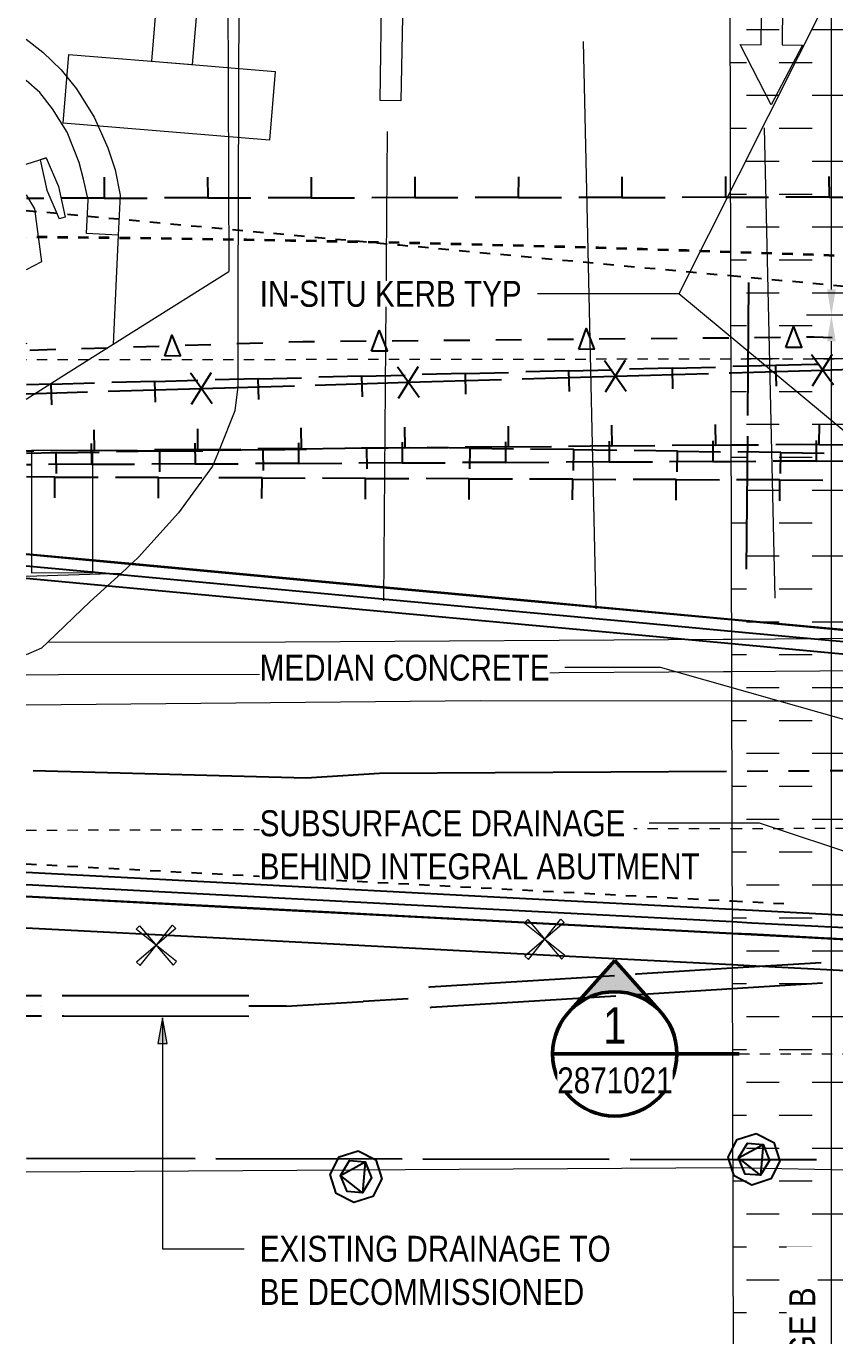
# Model space of a CAD drawing. Header units: metres. Extents: x 1 to 98, y 2 to 1697.
# Drawn here: x 8.29 to 16.1, y 1668.07 to 1680.71 of the extents above; entities that cross this region are included whole.
import ezdxf

# ---------------------------------------------------------------- set-up
doc = ezdxf.new("R2010")
doc.units = ezdxf.units.M
for name, pattern in [('ControlLine', [0.02, 0.0125, -0.0025, 0.0025, -0.0025]), ('Dot_Section Line', [0.02, 0, -0.02]), ('IMPORT-BDYS-Boundary _3_', [0.01, 0.009, -0.001]), ('IMPORT-FURN-WBeam _LHS_', [0.004, 0, 0, 0.004, 0]), ('IMPORT-LNMK-LaneLine3 _3__2_', [0.012, 0.003, -0.009]), ('IMPORT-LNMK-LineCont _3_', [0.004, 0.001, -0.003])]:
    doc.linetypes.add(name, pattern=pattern)
doc.layers.get('Defpoints').update_dxf_attribs({"color": 41})
for name, color, linetype, lineweight in [('D-BDGE', 7, 'Continuous', 13), ('D-BDGE-LINE', 7, 'Continuous', 9), ('D-ENHA-ANNO-TEXT', 7, 'Continuous', 9), ('D-ENHA-TEXT', 7, 'Continuous', 9), ('D-ENHA-TEXT-DIMS', 7, 'Continuous', 9)]:
    doc.layers.add(name, color=color, linetype=linetype, lineweight=lineweight)
doc.styles.add('Arial Narrow', font='ARIALN.TTF', dxfattribs={"height": 0.35})
doc.styles.add('Arial Narrow_3', font='ARIALN.TTF', dxfattribs={"height": 0.25})
doc.dimstyles.new('Dimension_Standard_O__mm_', dxfattribs={"dimscale": 0.3048, "dimtxt": 0.255858, "dimasz": 0.82021, "dimexe": 0.787402, "dimexo": 0.492126, "dimgap": 0.492126, "dimtad": 1, "dimdec": 0, "dimlfac": 1000, "dimzin": 0, "dimdsep": 46, "dimtxsty": 'Arial Narrow_3', "dimsah": 1, "dimcen": 0.09, "dimaunit": 1, "dimadec": 4, "dimazin": 0, "dimtfac": 1, "dimtdec": 4, "dimtix": 1, "dimtmove": 0, "dimatfit": 3, "dimfxl": 1, "dimtvp": 1, "dimtfill": 1, "dimtolj": 1, "dimtzin": 0, "dimlwd": 18, "dimlwe": 18, "dimarcsym": 2})
doc.dimstyles.new('Dimension_Standard_O__mm__1', dxfattribs={"dimscale": 0.3048, "dimtxt": 0.255858, "dimasz": 0.82021, "dimexe": 0.787402, "dimexo": 0.492126, "dimgap": 0.492126, "dimtad": 1, "dimdec": 0, "dimlfac": 1000, "dimzin": 0, "dimdsep": 46, "dimtxsty": 'Arial Narrow_3', "dimsah": 1, "dimcen": 0.09, "dimaunit": 1, "dimadec": 4, "dimazin": 0, "dimtfac": 1, "dimtdec": 4, "dimtix": 1, "dimtmove": 2, "dimatfit": 3, "dimfxl": 1, "dimtvp": 1, "dimtfill": 1, "dimtolj": 1, "dimtzin": 0, "dimlwd": 18, "dimlwe": 18, "dimarcsym": 2})

# ---------------------------------------------------------------- blocks, each defined once
blk = doc.blocks.new('T2DPAA-T2D-PWA-RW-M2D-000002_ControlLinesMinor_rvt-1-DRG-2871021 - GENERAL ARRANGEMENT PLAN')
at = {"layer": 'D-BDGE', "color": 150, "linetype": 'ControlLine', "lineweight": 35, "true_color": 0x0080ff}
for start, end in [(88.08469, 89.47632), (87.75704, 88.08469)]:
    blk.add_arc((565.271, 1398.69), 280, start, end, dxfattribs=at)
blk = doc.blocks.new('T2DPAA-T2D-PWA-SU-M2D-000003_250_dwg-40806560-DRG-2871021 - GENERAL ARRANGEMENT PLAN')
at = {"color": 41, "lineweight": 25, "true_color": 0xffd0a3}
for p, q in [((21.196, 1586.825), (21.611, 1586.86)), ((19.203, 1586.658), (19.618, 1586.693)), ((20.199, 1586.742), (20.246, 1586.746)), ((20.246, 1586.746), (20.615, 1586.777)), ((18.206, 1586.575), (18.622, 1586.61)), ((16.213, 1586.408), (16.629, 1586.443)), ((17.21, 1586.492), (17.625, 1586.526)), ((14.221, 1586.242), (14.636, 1586.276)), ((15.217, 1586.325), (15.632, 1586.36)), ((13.472, 1586.179), (13.639, 1586.193)), ((19.825, 1585.056), (19.411, 1585.011)), ((18.831, 1584.949), (18.416, 1584.904)), ((17.837, 1584.841), (17.422, 1584.796)), ((16.842, 1584.733), (16.428, 1584.688)), ((14.854, 1584.518), (14.44, 1584.473)), ((15.848, 1584.625), (15.434, 1584.581)), ((13.86, 1584.41), (13.62, 1584.384)), ((20.449, 1584.364), (20.714, 1584.388)), ((19.303, 1584.26), (19.718, 1584.298)), ((19.938, 1584.262), (19.522, 1584.234)), ((20.299, 1584.351), (20.449, 1584.364)), ((20.936, 1584.33), (20.52, 1584.302)), ((21.283, 1584.277), (21.698, 1584.313)), ((18.307, 1584.169), (18.722, 1584.207)), ((18.94, 1584.195), (18.524, 1584.166)), ((19.291, 1584.104), (19.706, 1584.14)), ((20.287, 1584.19), (20.462, 1584.206)), ((20.462, 1584.206), (20.702, 1584.227)), ((16.315, 1583.987), (16.73, 1584.025)), ((16.946, 1584.045), (16.531, 1584.004)), ((17.311, 1584.078), (17.726, 1584.116)), ((17.943, 1584.127), (17.527, 1584.099)), ((18.294, 1584.017), (18.71, 1584.053)), ((20.947, 1584.067), (20.531, 1584.034)), ((15.32, 1583.897), (15.735, 1583.934)), ((15.951, 1583.947), (15.536, 1583.907)), ((16.302, 1583.844), (16.717, 1583.88)), ((17.298, 1583.931), (17.713, 1583.967)), ((18.953, 1583.91), (18.538, 1583.877)), ((19.95, 1583.988), (19.535, 1583.956)), ((13.673, 1583.746), (13.743, 1583.753)), ((13.961, 1583.752), (13.675, 1583.724)), ((14.324, 1583.806), (14.739, 1583.844)), ((14.956, 1583.85), (14.541, 1583.809)), ((15.306, 1583.757), (15.721, 1583.793)), ((16.959, 1583.753), (16.544, 1583.721)), ((17.956, 1583.832), (17.541, 1583.799)), ((14.31, 1583.671), (14.725, 1583.707)), ((15.962, 1583.675), (15.547, 1583.642)), ((13.684, 1583.616), (13.729, 1583.62)), ((13.969, 1583.518), (13.693, 1583.497)), ((14.966, 1583.597), (14.55, 1583.564))]:
    blk.add_line(p, q, dxfattribs=at)
at = {"color": 151, "lineweight": 25, "true_color": 0xa3b9ff}
for p, q in [((20.49, 1585.941), (20.585, 1584.66)), ((20.6, 1584.461), (20.695, 1583.181)), ((21.032, 1577.494), (21.838, 1577.559)), ((20.044, 1577.414), (21.032, 1577.494)), ((18.05, 1577.253), (19.844, 1577.398)), ((16.057, 1577.092), (17.851, 1577.237)), ((14.234, 1576.944), (15.857, 1577.076))]:
    blk.add_line(p, q, dxfattribs=at)
at = {"color": 21, "lineweight": 25, "true_color": 0xdea3a3}
for p, q in [((20.094, 1585.372), (20.342, 1585.394)), ((20.591, 1585.417), (20.84, 1585.44)), ((19.098, 1585.28), (19.347, 1585.303)), ((19.596, 1585.326), (19.845, 1585.349)), ((17.604, 1585.144), (17.853, 1585.166)), ((18.102, 1585.189), (18.351, 1585.212)), ((18.6, 1585.235), (18.849, 1585.258)), ((16.608, 1585.053), (16.857, 1585.075)), ((17.106, 1585.098), (17.355, 1585.121)), ((20.375, 1585.057), (20.39, 1585.058)), ((15.117, 1584.89), (15.365, 1584.919)), ((15.614, 1584.947), (15.862, 1584.975)), ((14.123, 1584.777), (14.372, 1584.805)), ((14.62, 1584.834), (14.869, 1584.862)), ((13.627, 1584.72), (13.875, 1584.749)), ((13.625, 1584.298), (14.214, 1584.364))]:
    blk.add_line(p, q, dxfattribs=at)
at = {"color": 9, "lineweight": 25, "true_color": 0xd0d0a3}
for p, q in [((22.309, 1581.365), (21.661, 1581.308)), ((21.063, 1581.255), (20.864, 1581.238)), ((21.461, 1581.29), (21.262, 1581.273))]:
    blk.add_line(p, q, dxfattribs=at)
at = {"color": 9, "lineweight": 25, "true_color": 0xd0a3d0}
for p, q in [((21.727, 1579.456), (20.876, 1579.332)), ((21.742, 1579.359), (21.742, 1579.359)), ((21.756, 1579.261), (20.893, 1579.135)), ((19.763, 1579.07), (19.762, 1579.07)), ((16.612, 1578.613), (17.351, 1578.718)), ((17.783, 1578.781), (17.351, 1578.718)), ((16.612, 1578.613), (16.253, 1578.583)), ((14.252, 1578.519), (14.103, 1578.507)), ((14.268, 1578.323), (14.119, 1578.311)), ((14.26, 1578.421), (14.26, 1578.421))]:
    blk.add_line(p, q, dxfattribs=at)
at = {"color": 41, "lineweight": 25, "true_color": 0xffd0a3, "flags": 128}
for points in [[(20.183, 1586.941), (20.199, 1586.743), (20.199, 1586.742), (19.784, 1586.707)], [(21.179, 1587.024), (21.196, 1586.827), (21.196, 1586.825), (20.781, 1586.79)], [(19.186, 1586.858), (19.203, 1586.66), (19.203, 1586.658), (18.788, 1586.624)], [(17.193, 1586.691), (17.21, 1586.493), (17.21, 1586.492), (16.795, 1586.457)], [(18.19, 1586.774), (18.206, 1586.577), (18.206, 1586.575), (17.791, 1586.54)], [(16.197, 1586.608), (16.213, 1586.41), (16.213, 1586.408), (15.798, 1586.374)], [(14.204, 1586.441), (14.22, 1586.243), (14.221, 1586.242), (13.805, 1586.207)], [(15.2, 1586.524), (15.217, 1586.327), (15.217, 1586.325), (14.802, 1586.29)], [(21.233, 1585.208), (21.185, 1585.204), (20.819, 1585.164), (20.405, 1585.119)], [(20.84, 1584.965), (20.819, 1585.162), (20.819, 1585.164)], [(19.846, 1584.857), (19.825, 1585.055), (19.825, 1585.056), (20.239, 1585.101)], [(17.858, 1584.642), (17.837, 1584.839), (17.837, 1584.841), (18.251, 1584.886)], [(18.852, 1584.75), (18.831, 1584.947), (18.831, 1584.949), (19.245, 1584.993)], [(16.864, 1584.534), (16.843, 1584.732), (16.842, 1584.733), (17.257, 1584.778)], [(15.87, 1584.427), (15.848, 1584.624), (15.848, 1584.625), (16.263, 1584.67)], [(21.28, 1584.638), (21.295, 1584.44), (21.295, 1584.439)], [(14.876, 1584.319), (14.854, 1584.516), (14.854, 1584.518), (15.268, 1584.563)], [(20.281, 1584.55), (20.299, 1584.352), (20.299, 1584.351), (19.884, 1584.313)], [(13.882, 1584.211), (13.86, 1584.409), (13.86, 1584.41), (14.274, 1584.455)], [(19.285, 1584.459), (19.303, 1584.261), (19.303, 1584.26), (18.888, 1584.222)], [(20.27, 1584.39), (20.287, 1584.192), (20.287, 1584.19), (19.872, 1584.154)], [(21.266, 1584.476), (21.283, 1584.279), (21.283, 1584.277), (20.868, 1584.241)], [(20.88, 1584.404), (21.132, 1584.427), (21.295, 1584.439), (21.71, 1584.469)], [(17.293, 1584.277), (17.311, 1584.08), (17.311, 1584.078), (16.896, 1584.04)], [(18.289, 1584.368), (18.307, 1584.171), (18.307, 1584.169), (17.892, 1584.131)], [(19.273, 1584.303), (19.291, 1584.105), (19.291, 1584.104), (18.876, 1584.068)], [(19.951, 1584.063), (19.938, 1584.261), (19.938, 1584.262), (20.354, 1584.29)], [(20.949, 1584.13), (20.936, 1584.328), (20.936, 1584.33), (21.351, 1584.358)], [(16.297, 1584.187), (16.315, 1583.989), (16.315, 1583.987), (15.9, 1583.95)], [(17.281, 1584.13), (17.298, 1583.932), (17.298, 1583.931), (16.883, 1583.894)], [(18.277, 1584.216), (18.294, 1584.019), (18.294, 1584.017), (17.879, 1583.981)], [(17.956, 1583.927), (17.943, 1584.125), (17.943, 1584.127), (18.358, 1584.155)], [(18.954, 1583.995), (18.94, 1584.193), (18.94, 1584.195), (19.356, 1584.223)], [(14.306, 1584.005), (14.324, 1583.807), (14.324, 1583.806), (13.909, 1583.768)], [(15.301, 1584.096), (15.319, 1583.898), (15.32, 1583.897), (14.905, 1583.859)], [(16.285, 1584.043), (16.302, 1583.845), (16.302, 1583.844), (15.887, 1583.808)], [(16.966, 1583.846), (16.946, 1584.044), (16.946, 1584.045), (17.361, 1584.086)], [(19.966, 1583.789), (19.95, 1583.987), (19.95, 1583.988), (20.365, 1584.021)], [(20.963, 1583.867), (20.947, 1584.065), (20.947, 1584.067), (21.362, 1584.099)], [(15.289, 1583.957), (15.306, 1583.759), (15.306, 1583.757), (14.891, 1583.721)], [(14.975, 1583.651), (14.956, 1583.848), (14.956, 1583.85), (15.37, 1583.89)], [(15.97, 1583.748), (15.951, 1583.946), (15.951, 1583.947), (16.366, 1583.988)], [(18.969, 1583.71), (18.953, 1583.908), (18.953, 1583.91), (19.368, 1583.942)], [(14.292, 1583.87), (14.31, 1583.672), (14.31, 1583.671), (13.895, 1583.635)], [(13.98, 1583.553), (13.961, 1583.75), (13.961, 1583.752), (14.375, 1583.793)], [(16.975, 1583.554), (16.959, 1583.752), (16.959, 1583.753), (17.375, 1583.786)], [(17.972, 1583.632), (17.956, 1583.83), (17.956, 1583.832), (18.372, 1583.864)], [(14.981, 1583.397), (14.966, 1583.595), (14.966, 1583.597), (15.381, 1583.629)], [(15.978, 1583.476), (15.963, 1583.673), (15.962, 1583.675), (16.378, 1583.708)], [(13.984, 1583.319), (13.969, 1583.517), (13.969, 1583.518), (14.384, 1583.551)]]:
    blk.add_lwpolyline(points, dxfattribs=at)
at = {"color": 21, "lineweight": 25, "true_color": 0xdea3a3, "flags": 128}
for points in [[(20.899, 1585.345), (20.956, 1585.549), (20.956, 1585.551), (21.049, 1585.36), (21.049, 1585.359)], [(18.908, 1585.163), (18.964, 1585.367), (18.964, 1585.369), (19.057, 1585.178), (19.057, 1585.176)], [(16.916, 1584.98), (16.973, 1585.185), (16.972, 1585.186), (17.065, 1584.996), (17.065, 1584.994)], [(14.93, 1584.768), (14.982, 1584.974), (14.981, 1584.976), (15.078, 1584.787), (15.079, 1584.785)]]:
    blk.add_lwpolyline(points, close=True, dxfattribs=at)
for points in [[(21.089, 1585.463), (21.164, 1585.47), (21.339, 1585.479)], [(21.387, 1585.019), (21.156, 1585.293), (21.153, 1585.295)], [(21.186, 1584.997), (21.351, 1585.315), (21.353, 1585.318)], [(20.39, 1585.058), (21.27, 1585.157), (21.548, 1585.189), (21.982, 1585.221)], [(16.111, 1585.004), (16.248, 1585.02), (16.359, 1585.03)], [(18.388, 1584.833), (19.282, 1584.934), (20.177, 1585.034)], [(19.399, 1584.796), (19.168, 1585.07), (19.165, 1585.072)], [(19.199, 1584.774), (19.364, 1585.092), (19.366, 1585.094)], [(16.4, 1584.61), (17.295, 1584.711), (18.189, 1584.811)], [(17.412, 1584.573), (17.181, 1584.846), (17.178, 1584.848)], [(17.211, 1584.55), (17.376, 1584.868), (17.378, 1584.871)], [(15.224, 1584.327), (15.389, 1584.645), (15.391, 1584.648)], [(14.413, 1584.387), (15.307, 1584.487), (16.202, 1584.588)], [(15.424, 1584.349), (15.193, 1584.623), (15.19, 1584.625)]]:
    blk.add_lwpolyline(points, dxfattribs=at)
at = {"color": 9, "lineweight": 25, "true_color": 0xd0d0a3, "flags": 128}
blk.add_lwpolyline([(20.665, 1581.22), (17.328, 1580.927), (16.625, 1580.822), (13.993, 1580.675)], dxfattribs=at)
at = {"color": 9, "lineweight": 25, "true_color": 0xd0a3d0, "flags": 128}
for points in [[(20.876, 1579.332), (19.96, 1579.198), (19.946, 1579.196)], [(19.748, 1579.167), (17.981, 1578.909), (17.967, 1578.907)], [(20.893, 1579.135), (19.989, 1579.003), (19.975, 1579.001)], [(19.777, 1578.972), (18.01, 1578.715), (17.996, 1578.713)], [(16.245, 1578.682), (14.465, 1578.537), (14.451, 1578.535)], [(16.261, 1578.485), (14.481, 1578.34), (14.467, 1578.339)]]:
    blk.add_lwpolyline(points, dxfattribs=at)
at = {"color": 151, "lineweight": 25, "true_color": 0xa3b9ff, "flags": 128}
for points in [[(21.023, 1577.598), (21.061, 1577.69), (21.238, 1577.763)], [(21.238, 1577.763), (21.415, 1577.69), (21.488, 1577.513), (21.415, 1577.336), (21.238, 1577.263), (21.061, 1577.336), (21.041, 1577.384)], [(21.041, 1577.384), (20.988, 1577.513), (21.023, 1577.598)]]:
    blk.add_lwpolyline(points, dxfattribs=at)
for points in [[(21.088, 1577.513), (21.163, 1577.663), (21.313, 1577.663), (21.388, 1577.513), (21.313, 1577.363), (21.163, 1577.363), (21.088, 1577.513), (21.313, 1577.663), (21.313, 1577.363)], [(17.421, 1577.279), (17.597, 1577.206), (17.671, 1577.029), (17.597, 1576.852), (17.421, 1576.779), (17.244, 1576.852), (17.171, 1577.029), (17.244, 1577.206)], [(17.271, 1577.029), (17.346, 1577.179), (17.496, 1577.179), (17.571, 1577.029), (17.496, 1576.879), (17.346, 1576.879), (17.271, 1577.029), (17.496, 1577.179), (17.496, 1576.879)]]:
    blk.add_lwpolyline(points, close=True, dxfattribs=at)
blk = doc.blocks.new('T2DPAA-T2D-PWA-SU-M2D-000001_ExistingUtilities_rvt-1-DRG-2871021 - GENERAL ARRANGEMENT PLAN')
at = {"color": 254, "lineweight": 25, "true_color": 0xd0d0d0, "rotation": 355.285451560958}
blk.add_blockref('T2DPAA-T2D-PWA-SU-M2D-000003_250_dwg-40806560-DRG-2871021 - GENERAL ARRANGEMENT PLAN', (424.033, 99.349), dxfattribs=at)
blk = doc.blocks.new('T2DPAA-T2D-C3S-RW-M2D-100010_dwg-40802999-DRG-2871021 - GENERAL ARRANGEMENT PLAN')
at = {"color": 9, "linetype": 'IMPORT-LNMK-LaneLine3 _3__2_', "lineweight": 25, "true_color": 0xc3c3c3}
blk.add_line((250.849, -111.138), (252.454, -111.154), dxfattribs=at)
at = {"color": 9, "linetype": 'IMPORT-FURN-WBeam _LHS_', "lineweight": 25, "true_color": 0xc3c3c3}
blk.add_line((251.36, -117.151), (251.866, -117.136), dxfattribs=at)
at = {"color": 9, "linetype": 'IMPORT-LNMK-LaneLine3 _3__2_', "lineweight": 25, "true_color": 0xc3c3c3, "flags": 128}
blk.add_lwpolyline([(244.019, -111.07), (247.644, -111.106), (250.849, -111.138)], dxfattribs=at)
at = {"color": 9, "lineweight": 25, "true_color": 0xc3c3c3, "flags": 128}
for points in [[(244.291, -114.372), (247.611, -114.406), (251.129, -114.441)], [(244.291, -114.372), (245.112, -114.381), (247.611, -114.406), (249.224, -114.422), (250.111, -114.431), (251.129, -114.441)], [(244.291, -114.377), (245.111, -114.386), (247.611, -114.411), (249.224, -114.427), (250.111, -114.436), (251.13, -114.446)], [(244.301, -114.488), (245.11, -114.496), (247.61, -114.521), (249.223, -114.537), (250.11, -114.546), (251.139, -114.556)], [(251.129, -114.441), (252.611, -114.456), (252.734, -114.457)], [(251.129, -114.441), (252.611, -114.456), (252.734, -114.457)], [(251.13, -114.446), (252.611, -114.461), (252.734, -114.462)], [(244.31, -114.608), (245.109, -114.616), (247.609, -114.641), (249.222, -114.657), (250.109, -114.666), (251.149, -114.676)], [(251.139, -114.556), (252.61, -114.571), (252.744, -114.572)], [(251.149, -114.676), (252.609, -114.691), (252.754, -114.692)], [(244.544, -117.435), (246.566, -117.375), (249.065, -117.3), (251.366, -117.231)], [(251.366, -117.231), (251.564, -117.225), (252.965, -117.183)], [(244.554, -117.555), (246.57, -117.494), (249.069, -117.419), (251.376, -117.35)], [(251.376, -117.35), (251.568, -117.345), (252.975, -117.302)], [(251.386, -117.46), (251.571, -117.454), (252.985, -117.412)], [(244.563, -117.665), (246.573, -117.604), (249.072, -117.529), (251.386, -117.46)], [(244.563, -117.67), (246.574, -117.609), (249.072, -117.534), (251.386, -117.465)], [(251.386, -117.465), (251.571, -117.459), (252.985, -117.417)], [(244.588, -117.969), (246.583, -117.909), (249.081, -117.834), (251.412, -117.764)], [(251.412, -117.764), (251.58, -117.759), (253.01, -117.716)]]:
    blk.add_lwpolyline(points, dxfattribs=at)
at = {"color": 9, "linetype": 'IMPORT-FURN-WBeam _LHS_', "lineweight": 25, "true_color": 0xc3c3c3, "flags": 128}
blk.add_lwpolyline([(244.537, -117.355), (247.42, -117.269), (251.36, -117.151)], dxfattribs=at)
blk = doc.blocks.new('T2DPAA-T2D-PWC-RW-M2D-100010_RoadDesign_rvt-1-DRG-2871021 - GENERAL ARRANGEMENT PLAN')
at = {"color": 9, "lineweight": 25, "true_color": 0xc3c3c3, "rotation": 355.285451560958}
blk.add_blockref('T2DPAA-T2D-C3S-RW-M2D-100010_dwg-40802999-DRG-2871021 - GENERAL ARRANGEMENT PLAN', (333.764, 1809.686), dxfattribs=at)
blk = doc.blocks.new('T2DPAA-T2D-PWA-SU-M2D-000002_dwg-40815123-DRG-2871021 - GENERAL ARRANGEMENT PLAN')
at = {"color": 254, "lineweight": 18, "true_color": 0xe1e1e1}
for p, q in [((31.65, 1566.713), (32.125, 1562.197)), ((28.364, 1561.861), (28.027, 1566.377)), ((25.518, 1565.165), (25.555, 1564.114)), ((24.718, 1564.05), (24.728, 1564.055)), ((25.443, 1563.074), (26.659, 1563.179)), ((24.804, 1563.022), (24.853, 1563.025)), ((24.904, 1561.814), (25.816, 1561.919)), ((31.739, 1561.768), (33.332, 1561.911)), ((31.765, 1561.457), (33.359, 1561.6)), ((31.789, 1561.175), (33.384, 1561.305)), ((32.171, 1556.687), (33.552, 1556.773))]:
    blk.add_line(p, q, dxfattribs=at)
at = {"color": 254, "linetype": 'IMPORT-LNMK-LineCont _3_', "lineweight": 18, "true_color": 0xe1e1e1}
blk.add_line((31.894, 1559.948), (33.488, 1560.081), dxfattribs=at)
at = {"color": 254, "lineweight": 18, "true_color": 0xe1e1e1, "flags": 128}
for points in [[(25.441, 1581.207), (25.465, 1579.783), (25.542, 1578.92), (25.91, 1574.389), (26.207, 1570.99), (26.486, 1567.59), (26.718, 1564.683), (26.789, 1563.806), (26.779, 1563.568), (26.659, 1563.179), (26.61, 1563.021), (26.317, 1562.543), (25.97, 1562.085), (25.816, 1561.919), (25.54, 1561.622), (25.163, 1561.195), (27.449, 1561.388), (31.661, 1561.761), (31.739, 1561.768)], [(25.348, 1581.2), (25.379, 1579.777), (25.455, 1578.912), (25.824, 1574.382), (26.102, 1570.981), (26.381, 1567.582), (26.61, 1564.905)], [(29.84, 1567.398), (30.126, 1564.675), (30.411, 1561.951)], [(24.476, 1566.979), (24.646, 1566.868), (24.839, 1566.71), (24.999, 1566.54), (25.192, 1566.282), (25.348, 1565.997), (25.437, 1565.791), (25.505, 1565.552), (25.518, 1565.165), (25.21, 1565.156), (25.202, 1565.483), (25.138, 1565.678), (25.084, 1565.834), (24.944, 1566.116), (24.786, 1566.328), (24.65, 1566.477), (24.509, 1566.581)], [(24.575, 1565.775), (24.762, 1565.853), (24.707, 1565.83), (24.795, 1565.542), (24.937, 1565.276)], [(24.762, 1565.853), (24.905, 1565.587), (24.992, 1565.299), (24.937, 1565.276)], [(24.6, 1565.483), (24.692, 1565.354), (24.8, 1564.849), (24.659, 1564.759)], [(24.762, 1563.517), (25.088, 1563.761), (25.555, 1564.114), (25.825, 1564.318), (26.61, 1564.905)], [(24.98, 1560.865), (25.291, 1560.892), (27.476, 1561.077), (31.689, 1561.45), (31.765, 1561.457)], [(25.163, 1561.195), (25.108, 1561.133), (24.965, 1561.056)], [(25.004, 1560.576), (29.369, 1560.977), (31.789, 1561.175)], [(25.375, 1556.086), (32.144, 1556.685), (32.171, 1556.687)]]:
    blk.add_lwpolyline(points, dxfattribs=at)
for points in [[(31.672, 1568.68), (31.757, 1567.523), (31.953, 1567.537), (31.699, 1566.937), (31.354, 1567.493), (31.554, 1567.508), (31.472, 1568.665)], [(27.932, 1566.669), (27.856, 1567.804), (27.66, 1567.791), (27.919, 1568.378), (28.259, 1567.831), (28.059, 1567.818), (28.132, 1566.682)], [(24.899, 1566.2), (24.899, 1566.866), (26.099, 1566.866), (26.099, 1568.2), (25.699, 1568.2), (25.699, 1566.866), (26.899, 1566.866), (26.899, 1566.2)], [(25.443, 1563.074), (24.853, 1563.025), (24.951, 1561.851), (25.54, 1561.901)]]:
    blk.add_lwpolyline(points, close=True, dxfattribs=at)
at = {"color": 254, "linetype": 'IMPORT-LNMK-LineCont _3_', "lineweight": 18, "true_color": 0xe1e1e1, "flags": 128}
blk.add_lwpolyline([(25.104, 1559.371), (30.335, 1559.818), (31.894, 1559.948)], dxfattribs=at)
blk = doc.blocks.new('T2DPAA-T2D-PWA-SU-M2D-000001_dwg-40815111-DRG-2871021 - GENERAL ARRANGEMENT PLAN')
at = {"color": 254, "linetype": 'IMPORT-BDYS-Boundary _3_', "lineweight": 18, "true_color": 0xe1e1e1}
for p, q in [((111.303, 1661.172), (109.709, 1661.039)), ((109.709, 1661.039), (102.93, 1660.472))]:
    blk.add_line(p, q, dxfattribs=at)
blk = doc.blocks.new('T2DPAA-T2D-PWA-SU-M2D-000100_Survey_rvt-1-DRG-2871021 - GENERAL ARRANGEMENT PLAN')
at = {"color": 254, "lineweight": 18, "true_color": 0xe1e1e1, "rotation": 355.285451560958}
for name, p in [('T2DPAA-T2D-PWA-SU-M2D-000002_dwg-40815123-DRG-2871021 - GENERAL ARRANGEMENT PLAN', (414.642, 120.923)), ('T2DPAA-T2D-PWA-SU-M2D-000001_dwg-40815111-DRG-2871021 - GENERAL ARRANGEMENT PLAN', (328.77, 31.098))]:
    blk.add_blockref(name, p, dxfattribs=at)
blk = doc.blocks.new('T2DPAA-T2D-C3S-SD-XRF-100099_250_dwg-40820996-DRG-2871021 - GENERAL ARRANGEMENT PLAN')
at = {"lineweight": 18}
for p, q in [((129.397, 3186.863), (129.397, 3186.863)), ((125.665, 3186.496), (125.665, 3186.496))]:
    blk.add_line(p, q, dxfattribs=at)
at = {"lineweight": 18, "flags": 128}
for points in [[(129.189, 3187.003), (129.219, 3187.039), (129.571, 3186.69), (129.575, 3186.687), (129.604, 3186.723), (129.193, 3187)], [(129.537, 3187.071), (129.573, 3187.041), (129.223, 3186.689), (129.221, 3186.685), (129.257, 3186.656), (129.534, 3187.067)], [(125.457, 3186.636), (125.487, 3186.672), (125.839, 3186.323), (125.842, 3186.32), (125.872, 3186.356), (125.461, 3186.633)], [(125.805, 3186.703), (125.841, 3186.674), (125.491, 3186.322), (125.489, 3186.318), (125.525, 3186.289), (125.802, 3186.7)]]:
    blk.add_lwpolyline(points, close=True, dxfattribs=at)
blk = doc.blocks.new('T2DPAA-T2D-PWC-SD-M2D-100001_ProposedDrainage_rvt-1-DRG-2871021 - GENERAL ARRANGEMENT PLAN')
at = {"lineweight": 18, "rotation": 355.285451560958}
blk.add_blockref('T2DPAA-T2D-C3S-SD-XRF-100099_250_dwg-40820996-DRG-2871021 - GENERAL ARRANGEMENT PLAN', (181.942, -1493.544), dxfattribs=at)
blk = doc.blocks.new('Section - SectionHead-4898858-DRG-2871021 - GENERAL ARRANGEMENT PLAN')
at = {"layer": 'D-ENHA-ANNO-TEXT'}
h = blk.add_hatch(color=256, dxfattribs=at)
edge = h.paths.add_edge_path()
edge.add_line((-0.002, 0.009), (0.00247, 0.004))
edge.add_arc((-0.002, 0), 0.006, 41.8277, 138.1723)
edge.add_line((-0.00647, 0.004), (-0.002, 0.009))
at = {"layer": 'D-ENHA-ANNO-TEXT', "lineweight": 50}
for p, q in [((-0.002, 0.009), (-0.00647, 0.004)), ((0.00247, 0.004), (-0.002, 0.009)), ((0.004, 0), (0.01, 0))]:
    blk.add_line(p, q, dxfattribs=at)
for start, end in [(360, 180), (180, 360)]:
    blk.add_arc((-0.002, 0), 0.006, start, end, dxfattribs=at)
blk = doc.blocks.new('DIMBLOCK1-DRG-2871021 - GENERAL ARRANGEMENT PLAN')
at = {"layer": 'D-ENHA-TEXT-DIMS', "color": 0, "lineweight": 18, "transparency": 16777216}
for p, q in [((16.546, 1677.923), (15.83, 1677.923)), ((16.07, 1655.783), (16.07, 1677.673)), ((16.602, 1655.533), (15.83, 1655.533))]:
    blk.add_line(p, q, dxfattribs=at)
at = {"layer": 'D-ENHA-TEXT-DIMS', "color": 0, "transparency": 16777216}
for points in [[(16.029, 1677.673), (16.112, 1677.673), (16.07, 1677.923)], [(16.029, 1655.783), (16.112, 1655.783), (16.07, 1655.533)]]:
    blk.add_solid(points, dxfattribs=at)
at = {"layer": 'Defpoints', "color": 0, "transparency": 16777216}
for p in [(16.07, 1677.923), (16.696, 1677.923), (16.752, 1655.533)]:
    blk.add_point(p, dxfattribs=at)
at = {"layer": 'D-ENHA-TEXT-DIMS', "color": 0, "lineweight": 18, "transparency": 16777216, "insert": (15.791, 1666.728), "char_height": 0.25, "width": 4.36177, "attachment_point": 5, "rotation": 90, "style": 'Arial Narrow_3', "bg_fill": 3, "box_fill_scale": 1.1, "bg_fill_color": 256, "bg_fill_true_color": 13158600, "bg_fill_transparency": 0}
blk.add_mtext('\\A1;CONSTRUCTION STAGE B', dxfattribs=at)
blk = doc.blocks.new('DIMBLOCK2-DRG-2871021 - GENERAL ARRANGEMENT PLAN')
at = {"layer": 'D-ENHA-TEXT-DIMS', "color": 0, "lineweight": 18, "transparency": 16777216}
for p, q in [((16.463, 1691.292), (15.83, 1691.292)), ((16.07, 1691.042), (16.07, 1687.287)), ((16.07, 1678.173), (16.07, 1683.373)), ((16.496, 1677.923), (15.83, 1677.923))]:
    blk.add_line(p, q, dxfattribs=at)
at = {"layer": 'D-ENHA-TEXT-DIMS', "color": 0, "transparency": 16777216}
for points in [[(16.029, 1691.042), (16.112, 1691.042), (16.07, 1691.292)], [(16.029, 1678.173), (16.112, 1678.173), (16.07, 1677.923)]]:
    blk.add_solid(points, dxfattribs=at)
at = {"layer": 'Defpoints', "color": 0, "transparency": 16777216}
for p in [(16.07, 1691.292), (16.613, 1691.292), (16.646, 1677.923)]:
    blk.add_point(p, dxfattribs=at)
at = {"layer": 'D-ENHA-TEXT-DIMS', "color": 0, "lineweight": 18, "transparency": 16777216, "insert": (15.597, 1683.149), "char_height": 0.25, "width": 4.36177, "attachment_point": 1, "rotation": 90, "line_spacing_factor": 0.974696, "style": 'Arial Narrow_3', "bg_fill": 3, "box_fill_scale": 1.1, "bg_fill_color": 256, "bg_fill_true_color": 13158600, "bg_fill_transparency": 0}
blk.add_mtext('\\A1;CONSTRUCTION STAGE A', dxfattribs=at)

msp = doc.modelspace()

# ---------------------------------------------------------------- hatches: boundary and pattern name
at = {"layer": 'D-BDGE-LINE'}
h = msp.add_hatch(dxfattribs=at)
h.set_pattern_fill('FP_4', color=256, style=0, pattern_type=2)
h.set_pattern_definition([(0, (-1228.7157, -1313.344), (0.3175, 0.3175), [0.3175, -0.3175])])
h.paths.add_polyline_path([(26.8219, 1655.4078), (27.7017, 1655.41), (27.6991, 1656.46), (27.4695, 1657.5303), (26.5056, 1657.529), (26.5025, 1659.7299), (27.3592, 1659.7311), (27.2662, 1690.444), (25.6662, 1690.444), (25.7691, 1656.4552), (26.8193, 1656.4578), (26.8202, 1656.098)])
h.paths.add_polyline_path([(15.1516, 1655.5308), (16.7516, 1655.5344), (16.6669, 1690.2374), (15.0665, 1690.3855), (15.134, 1662.7518)])
at = {"layer": 'D-ENHA-TEXT'}
msp.add_hatch(color=256, dxfattribs=at).paths.add_polyline_path([(9.6104, 1671.1446), (9.5663, 1670.8946), (9.6545, 1670.8946)])

# ---------------------------------------------------------------- linework, layer by layer
at = {"layer": 'D-BDGE', "lineweight": 18}
msp.add_line((15.0665, 1690.3855), (15.1516, 1655.5308), dxfattribs=at)
at = {"layer": 'D-ENHA-ANNO-TEXT', "lineweight": 50}
msp.add_line((13.3785, 1670.7953), (14.5785, 1670.7953), dxfattribs=at)
at = {"layer": 'D-ENHA-ANNO-TEXT', "color": 7, "linetype": 'Dot_Section Line', "true_color": 0xffffff}
msp.add_line((14.1785, 1670.7953), (27.1435, 1670.7953), dxfattribs=at)
at = {"layer": 'D-ENHA-TEXT'}
for p, q in [((13.9794, 1678.1307), (13.2328, 1678.1307)), ((14.5958, 1678.1307), (13.9794, 1678.1307)), ((14.5958, 1678.1307), (13.9794, 1678.1307)), ((14.4191, 1674.5227), (13.4974, 1674.5227)), ((14.9905, 1673.0212), (14.311, 1673.0212)), ((15.3775, 1673.0212), (14.9905, 1673.0212)), ((9.6104, 1671.1446), (9.5663, 1670.8946)), ((9.6545, 1670.8946), (9.6104, 1671.1446)), ((9.6104, 1671.1446), (9.6104, 1668.9145)), ((9.5663, 1670.8946), (9.6545, 1670.8946)), ((9.6104, 1668.9145), (10.3995, 1668.9145))]:
    msp.add_line(p, q, dxfattribs=at)

# ---------------------------------------------------------------- block references
at = {"color": 254, "lineweight": 5, "true_color": 0xe1e1e1}
msp.add_blockref('T2DPAA-T2D-PWA-SU-M2D-000100_Survey_rvt-1-DRG-2871021 - GENERAL ARRANGEMENT PLAN', (-559.5337, 0), dxfattribs=at)
at = {"lineweight": 5}
for name in ['T2DPAA-T2D-PWC-RW-M2D-100010_RoadDesign_rvt-1-DRG-2871021 - GENERAL ARRANGEMENT PLAN', 'T2DPAA-T2D-PWA-SU-M2D-000001_ExistingUtilities_rvt-1-DRG-2871021 - GENERAL ARRANGEMENT PLAN', 'T2DPAA-T2D-PWC-SD-M2D-100001_ProposedDrainage_rvt-1-DRG-2871021 - GENERAL ARRANGEMENT PLAN', 'T2DPAA-T2D-PWA-RW-M2D-000002_ControlLinesMinor_rvt-1-DRG-2871021 - GENERAL ARRANGEMENT PLAN']:
    msp.add_blockref(name, (-559.5337, 0), dxfattribs=at)
at = {"layer": 'D-ENHA-ANNO-TEXT', "lineweight": 50, "xscale": 99.99999999999997, "yscale": 99.99999999999997, "zscale": 99.99999999999997}
msp.add_blockref('Section - SectionHead-4898858-DRG-2871021 - GENERAL ARRANGEMENT PLAN', (14.1785, 1670.7953), dxfattribs=at)

# ---------------------------------------------------------------- next in the draw order: texts
at = {"layer": 'D-ENHA-ANNO-TEXT', "insert": (13.866, 1671.245), "char_height": 0.35, "attachment_point": 1, "style": 'Arial Narrow', "bg_fill": 3, "box_fill_scale": 1, "bg_fill_color": 256, "bg_fill_transparency": 0}
msp.add_mtext('1', dxfattribs=at)
at = {"layer": 'D-ENHA-ANNO-TEXT', "insert": (13.423, 1670.6649), "char_height": 0.25, "attachment_point": 1, "style": 'Arial Narrow_3', "bg_fill": 3, "box_fill_scale": 1, "bg_fill_color": 256, "bg_fill_true_color": 13158600, "bg_fill_transparency": 0}
msp.add_mtext('2871021', dxfattribs=at)
at = {"layer": 'D-ENHA-TEXT', "char_height": 0.25, "attachment_point": 1, "style": 'Arial Narrow_3', "bg_fill": 3, "box_fill_scale": 1, "bg_fill_color": 256, "bg_fill_true_color": 13158600, "bg_fill_transparency": 0}
for s, insert in [('IN-SITU KERB TYP', (10.5495, 1678.2557)), ('MEDIAN CONCRETE', (10.5495, 1674.6477)), ('SUBSURFACE DRAINAGE ', (10.5495, 1673.1462)), ('BEHIND INTEGRAL ABUTMENT', (10.5495, 1672.7295)), ('EXISTING DRAINAGE TO ', (10.5495, 1669.0395)), ('BE DECOMMISSIONED', (10.5495, 1668.6228))]:
    msp.add_mtext(s, dxfattribs=dict(at, insert=insert))

# ---------------------------------------------------------------- next in the draw order: dimensions: what is measured, and where the dimension line sits
at = {"layer": 'D-ENHA-TEXT-DIMS', "lineweight": 18}
dim = msp.add_linear_dim(base=(16.0704, 1677.9231), p1=(16.7516, 1655.533), p2=(16.6964, 1677.9231), angle=90, text='CONSTRUCTION STAGE B', dimstyle='Dimension_Standard_O__mm_', override={"dimpost": '<>', "dimfxl": 22.390138}, dxfattribs=at)
dim.commit()
dim.dimension.update_dxf_attribs({"geometry": 'DIMBLOCK1-DRG-2871021 - GENERAL ARRANGEMENT PLAN', "text_midpoint": (15.7911, 1666.728)})

# ---------------------------------------------------------------- next in the draw order: linework, layer by layer
at = {"layer": 'D-ENHA-TEXT'}
for p, q in [((18.3181, 1673.4183), (14.4191, 1674.5227)), ((16.5739, 1672.6231), (15.3775, 1673.0212))]:
    msp.add_line(p, q, dxfattribs=at)

# ---------------------------------------------------------------- next in the draw order: dimensions: what is measured, and where the dimension line sits
at = {"layer": 'D-ENHA-TEXT-DIMS', "lineweight": 18}
dim = msp.add_linear_dim(base=(16.0704, 1691.2924), p1=(16.6464, 1677.9231), p2=(16.6128, 1691.2924), angle=90, text='CONSTRUCTION STAGE A', dimstyle='Dimension_Standard_O__mm__1', override={"dimpost": '<>', "dimfxl": 13.369379}, dxfattribs=at)
dim.commit()
dim.dimension.update_dxf_attribs({"geometry": 'DIMBLOCK2-DRG-2871021 - GENERAL ARRANGEMENT PLAN', "text_midpoint": (15.764, 1685.3301), "dimtype": 160, "text_rotation": 90})

# ---------------------------------------------------------------- next in the draw order: linework, layer by layer
at = {"layer": 'D-ENHA-TEXT'}
for p in [(18.7052, 1686.3013), (18.7434, 1674.6834)]:
    msp.add_line(p, (14.5958, 1678.1307), dxfattribs=at)

doc.saveas('drawing.dxf')
